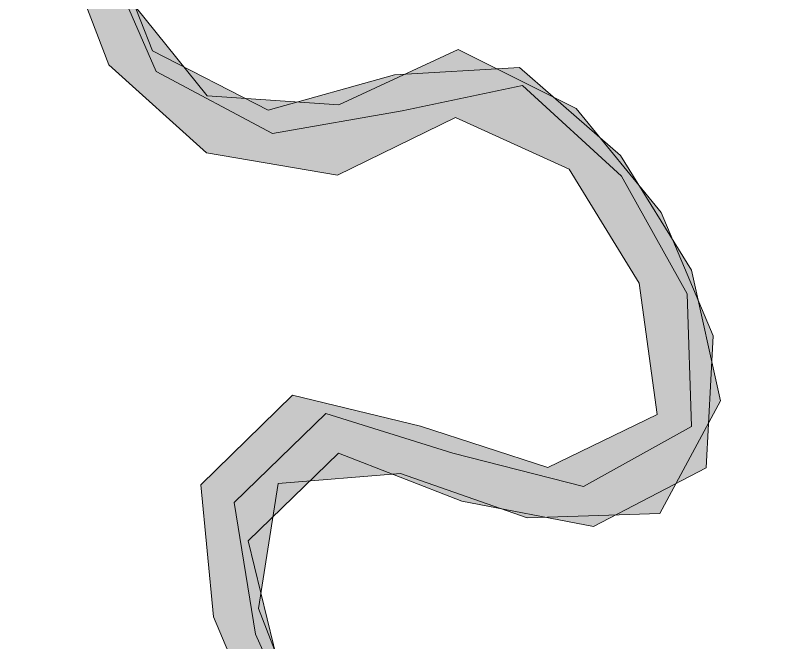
# Model space of a CAD drawing. Extents: x 0 to 1501, y 0 to 1722.
# Drawn here: x 91.23 to 96.88, y 1676.83 to 1681.47 of the extents above; entities that cross this region are included whole.
import ezdxf

# ---------------------------------------------------------------- set-up
doc = ezdxf.new("R2010")
doc.units = 0
doc.layers.get('0').update_dxf_attribs({"lineweight": 0})

msp = doc.modelspace()

# ---------------------------------------------------------------- hatches: boundary and pattern name
at = {"true_color": 0xa8a9ab}
h = msp.add_hatch(color=256, dxfattribs=at)
h.dxf.hatch_style = 1
h.paths.add_polyline_path([(102.525, 1668.006), (101.8316, 1668.4875), (100.9954, 1669.0269), (100.1654, 1669.5758), (99.3269, 1670.111), (98.3966, 1670.4035), (97.5153, 1670.194), (96.6496, 1670.6823), (95.8869, 1671.3203), (96.1765, 1671.6041), (96.6439, 1671.8292), (96.0403, 1672.6193), (95.3755, 1673.3595), (94.702, 1674.0918), (94.1028, 1674.8857), (93.5932, 1675.7168), (93.1817, 1676.6224), (92.9474, 1677.5828), (93.6149, 1678.2309), (94.5271, 1677.8775), (95.5008, 1677.6891), (96.3339, 1678.1235), (96.3848, 1679.0995), (96.0008, 1680.0124), (95.3735, 1680.7812), (94.4999, 1681.2164), (93.6181, 1680.808), (92.6438, 1680.8755), (92.0425, 1681.6252), (91.7746, 1682.5815), (91.7389, 1683.5735), (91.8853, 1684.5478), (91.9267, 1685.5187), (91.871, 1686.5123), (91.7987, 1687.5047), (91.6739, 1688.4916), (91.4256, 1689.4532), (90.747, 1690.1053), (89.8964, 1689.632), (89.1855, 1690.074), (89.1072, 1691.0569), (89.401, 1691.9872), (90.3229, 1691.935), (91.2193, 1692.0093), (91.6678, 1692.8803), (91.7877, 1693.8673), (91.805, 1694.8619), (91.7468, 1695.855), (92.183, 1696.3715), (92.1668, 1697.282), (92.1771, 1698.2752), (92.4523, 1699.2279), (92.8962, 1700.0855), (93.7602, 1700.4598), (94.7396, 1700.3645), (95.4441, 1701.0371), (95.7076, 1701.9819), (95.4287, 1702.9152), (94.5914, 1703.3711), (94.1305, 1703.6717), (94.4515, 1704.6107), (94.8942, 1705.5015), (95.3633, 1706.3789), (95.7102, 1707.3087), (95.4669, 1708.1932), (95.3705, 1708.6603), (96.309, 1708.8308), (96.9046, 1709.6226), (97.348, 1710.5133), (97.111, 1711.3732), (96.4194, 1710.9164), (95.9349, 1710.0483), (95.1634, 1709.647), (94.2842, 1709.233), (93.7274, 1708.4179), (94.2172, 1707.9284), (94.8975, 1708.1349), (94.595, 1707.1893), (94.1482, 1706.3007), (93.6802, 1705.4228), (93.5233, 1704.8196), (93.1678, 1703.939), (93.4442, 1703.054), (94.3963, 1703.1531), (94.8183, 1702.397), (94.5567, 1701.4522), (93.6953, 1701.0653), (92.7174, 1701.1557), (91.9679, 1700.5203), (91.4887, 1699.6527), (91.2314, 1698.6929), (91.1648, 1697.7023), (91.265, 1696.7127), (91.3915, 1695.9863), (91.4122, 1695.0035), (91.4391, 1694.0089), (91.3321, 1693.0218), (90.7495, 1692.3115), (89.8313, 1692.6536), (89.0275, 1692.155), (88.81, 1691.1901), (88.8299, 1690.1965), (89.2481, 1689.3073), (90.1247, 1689.1971), (90.9592, 1689.5628), (91.2892, 1688.6373), (91.4174, 1687.6507), (91.5051, 1686.6596), (91.5493, 1685.6656), (91.7951, 1684.8022), (91.3892, 1683.9992), (91.3737, 1683.0087), (91.5636, 1682.0331), (91.917, 1681.105), (92.6403, 1680.4532), (93.6086, 1680.287), (94.4797, 1680.7147), (95.3214, 1680.3313), (95.8391, 1679.4881), (95.9704, 1678.5175), (95.1645, 1678.1264), (94.2209, 1678.432), (93.275, 1678.6595), (92.5977, 1677.9971), (92.6924, 1677.0205), (93.0792, 1676.1043), (93.6401, 1675.3283), (94.0163, 1674.5563), (94.669, 1673.806), (95.3282, 1673.0607), (95.9766, 1672.3058), (96.1733, 1671.8482), (95.2391, 1671.9487), (95.7746, 1671.1595), (96.5739, 1670.5684), (97.437, 1670.0745), (98.3865, 1669.8473), (99.2294, 1669.9558), (100.0475, 1669.3894), (100.8896, 1668.8594), (101.7382, 1668.3398), (102.2006, 1667.6019), (103.0922, 1667.1855), (104.0649, 1667.0111), (105.0548, 1666.9786), (105.2, 1666.8423), (104.2136, 1666.9042), (105.1426, 1666.6305), (106.1286, 1666.4974), (106.0231, 1666.5263), (105.0451, 1666.7089), (105.2892, 1666.7493), (105.9214, 1666.8748), (104.9556, 1667.1047), (103.9633, 1667.1553), (102.9943, 1667.3112), (102.5251, 1668.0062)])
at = {"true_color": 0x989a9c}
h = msp.add_hatch(color=256, dxfattribs=at)
h.dxf.hatch_style = 1
h.paths.add_polyline_path([(93.797, 1675.254), (93.384, 1676.1526), (93.024, 1677.0836), (93.1699, 1678.0075), (94.0729, 1678.0817), (95.0116, 1677.7535), (95.992, 1677.7863), (96.4397, 1678.6176), (96.2259, 1679.5863), (95.7009, 1680.4324), (94.9529, 1681.0846), (94.0298, 1681.0312), (93.0967, 1680.7696), (92.2396, 1681.2081), (91.8769, 1682.1364), (91.7277, 1683.1222), (91.8473, 1684.108), (91.9446, 1685.0746), (91.898, 1686.0725), (91.8358, 1687.0696), (91.7412, 1688.0641), (91.5601, 1689.0461), (91.1282, 1689.934), (90.2214, 1689.9036), (89.393, 1689.7138), (89.0923, 1690.6447), (89.2115, 1691.6335), (89.9594, 1692.1096), (90.8868, 1691.8024), (91.5537, 1692.5015), (91.7577, 1693.4759), (91.8109, 1694.4732), (91.779, 1695.4716), (91.8128, 1696.292), (92.2079, 1696.9076), (92.1488, 1697.9036), (92.3258, 1698.8817), (92.7186, 1699.799), (93.4026, 1700.4468), (94.3862, 1700.343), (95.2381, 1700.7528), (95.6776, 1701.6355), (95.6008, 1702.6209), (94.9227, 1703.3285), (95.0928, 1703.0341), (95.1872, 1702.0506), (94.7863, 1701.1476), (93.9502, 1700.6641), (92.9648, 1700.7885), (92.1847, 1700.2174), (91.7591, 1699.3166), (91.5626, 1698.3392), (91.5634, 1697.341), (91.6204, 1696.3435), (91.6922, 1695.347), (91.722, 1694.3485), (91.6697, 1693.3515), (91.3752, 1692.4055), (90.5304, 1692.1582), (89.5986, 1692.3036), (89.1058, 1691.4861), (89.0479, 1690.4898), (89.3707, 1689.5669), (90.2202, 1689.5366), (91.092, 1689.7823), (91.5094, 1688.8953), (91.6547, 1687.9071), (91.7554, 1686.9131), (91.8223, 1685.9163), (91.8441, 1684.9176), (91.6736, 1683.9385), (91.6676, 1682.9436), (91.8715, 1681.9663), (92.2678, 1681.0551), (93.1281, 1680.5955), (94.0872, 1680.7647), (94.9768, 1680.9505), (95.7088, 1680.2793), (96.1929, 1679.4105), (96.2265, 1678.428), (95.4261, 1677.9859), (94.4604, 1678.231), (93.5215, 1678.525), (92.8438, 1677.8657), (93.0016, 1676.8931), (93.4121, 1675.9823), (93.8925, 1675.107), (94.4963, 1674.3123), (94.4082, 1674.4731), (93.797, 1675.254)])

# ---------------------------------------------------------------- linework, layer by layer
for points in [[(93.797, 1675.254), (93.384, 1676.1526), (93.024, 1677.0836), (93.1699, 1678.0075), (94.0729, 1678.0817), (95.0116, 1677.7535), (95.992, 1677.7863), (96.4397, 1678.6176), (96.2259, 1679.5863), (95.7009, 1680.4324), (94.9529, 1681.0846), (94.0298, 1681.0312), (93.0967, 1680.7696), (92.2396, 1681.2081), (91.8769, 1682.1364), (91.7277, 1683.1222), (91.8473, 1684.108), (91.9446, 1685.0746), (91.898, 1686.0725), (91.8358, 1687.0696), (91.7412, 1688.0641), (91.5601, 1689.0461), (91.1282, 1689.934)], [(91.8715, 1681.9663), (92.2678, 1681.0551), (93.1281, 1680.5955), (94.0872, 1680.7647), (94.9768, 1680.9505), (95.7088, 1680.2793), (96.1929, 1679.4105), (96.2265, 1678.428), (95.4261, 1677.9859), (94.4604, 1678.231), (93.5215, 1678.525), (92.8438, 1677.8657), (93.0016, 1676.8931), (93.4121, 1675.9823), (93.8925, 1675.107), (94.4963, 1674.3123), (94.4082, 1674.4731), (93.797, 1675.254), (93.797, 1675.254)]]:
    msp.add_lwpolyline(points, dxfattribs=at)
at = {"true_color": 0xa8a9ab}
for points in [[(91.5636, 1682.0331), (91.917, 1681.105), (92.6403, 1680.4532), (93.6086, 1680.287), (94.4797, 1680.7147), (95.3214, 1680.3313), (95.8391, 1679.4881), (95.9704, 1678.5175), (95.1645, 1678.1264), (94.2209, 1678.432), (93.275, 1678.6595), (92.5977, 1677.9971), (92.6924, 1677.0205), (93.0792, 1676.1043), (93.6401, 1675.3283), (94.0163, 1674.5563), (94.669, 1673.806), (95.3282, 1673.0607), (95.9766, 1672.3058), (96.1733, 1671.8482), (95.2391, 1671.9487), (95.7746, 1671.1595), (96.5739, 1670.5684), (97.437, 1670.0745)], [(97.5153, 1670.194), (96.6496, 1670.6823), (95.8869, 1671.3203), (96.1765, 1671.6041), (96.6439, 1671.8292), (96.0403, 1672.6193), (95.3755, 1673.3595), (94.702, 1674.0918), (94.1028, 1674.8857), (93.5932, 1675.7168), (93.1817, 1676.6224), (92.9474, 1677.5828), (93.6149, 1678.2309), (94.5271, 1677.8775), (95.5008, 1677.6891), (96.3339, 1678.1235), (96.3848, 1679.0995), (96.0008, 1680.0124), (95.3735, 1680.7812), (94.4999, 1681.2164), (93.6181, 1680.808), (92.6438, 1680.8755), (92.0425, 1681.6252)]]:
    msp.add_lwpolyline(points, dxfattribs=at)

doc.saveas('drawing.dxf')
